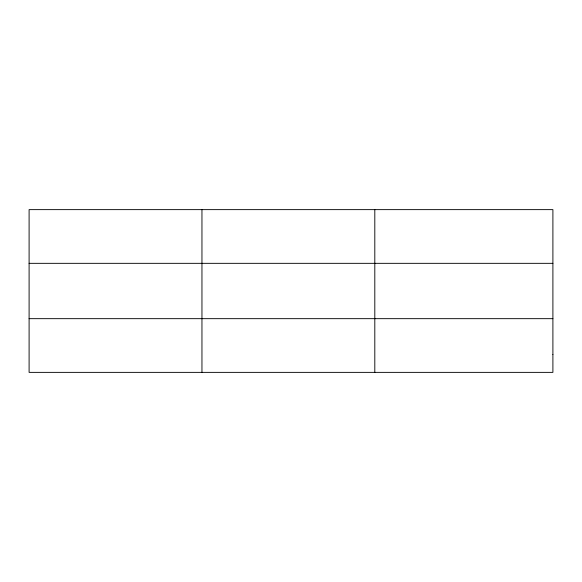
<?xml version="1.0" encoding="UTF-8"?>
<svg xmlns="http://www.w3.org/2000/svg" width="582" height="582" viewBox="0 0 582 582"><rect width="100%" height="100%" fill="white"/><g stroke="black" fill="none" stroke-linecap="round" stroke-linejoin="round"><path stroke-width="0.87" d="M201.954 372.371L201.954 209.629M374.808 372.371L374.808 209.629M29.1 263.333L552.9 263.333M29.1 318.667L552.9 318.667M552.9 354.474L552.9 372.371L29.1 372.371L29.1 209.629L552.9 209.629L552.9 354.474"/></g></svg>
